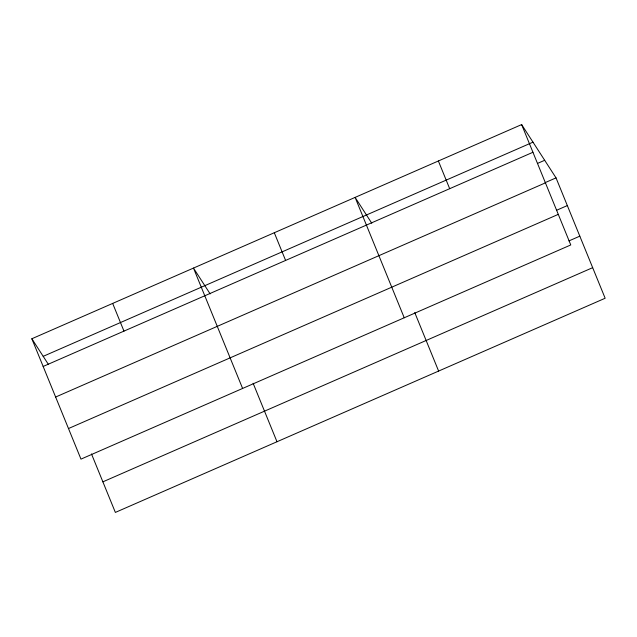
<?xml version="1.0" encoding="UTF-8"?>
<svg xmlns="http://www.w3.org/2000/svg" width="637" height="637" viewBox="0 0 637 637"><rect width="100%" height="100%" fill="white"/><g stroke="black" fill="none" stroke-linecap="round" stroke-linejoin="round"><path stroke-width="0.96" d="M521.639 124.581L570.768 244.95L80.971 459.126L31.85 338.757L521.639 124.581L556.029 177.874L605.15 298.243L115.361 512.419L91.489 453.934M43.197 356.338L532.986 142.17M43.157 366.45L532.946 152.275M537.437 163.454L544.683 160.285M545.168 182.628L556.029 177.874M55.634 397.034L545.423 182.859M556.467 210.321L567.328 205.576M68.493 428.542L558.283 214.366M568.952 240.905L579.813 236.16M102.875 481.843L592.673 267.667M371.777 223.221L355.112 197.398L404.232 317.767M210.146 293.896L193.481 268.073L242.601 388.451M31.85 338.757L48.508 364.579M438.375 160.986L449.682 188.687M414.751 312.576L438.622 371.068M274.3 232.736L285.599 260.437M253.12 383.251L276.991 441.744M112.669 303.411L123.968 331.113"/></g></svg>
